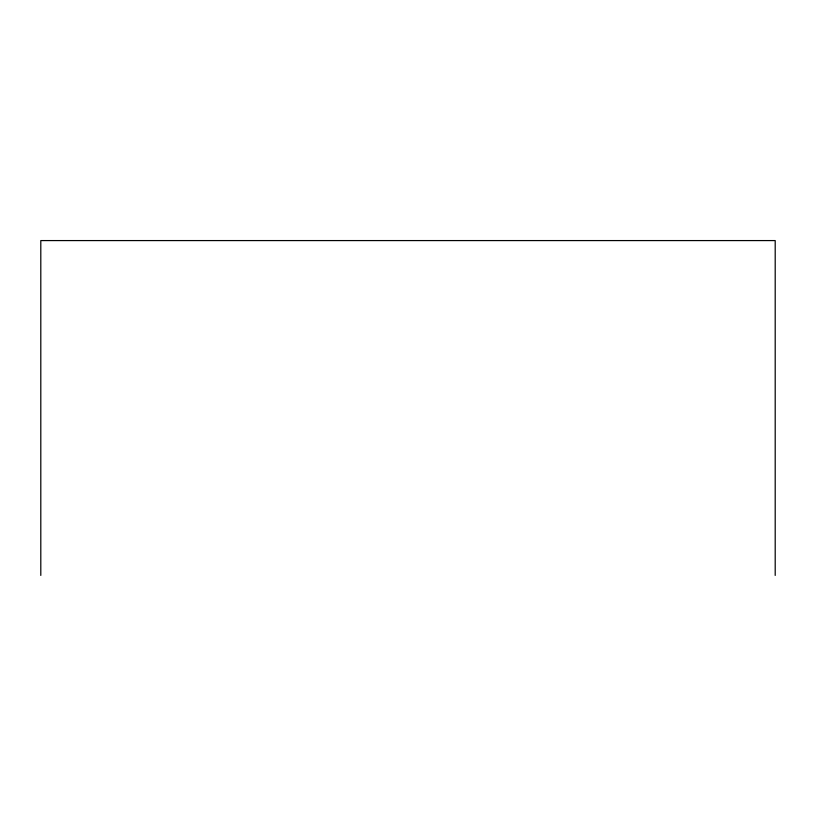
<?xml version="1.0" encoding="UTF-8"?>
<svg xmlns="http://www.w3.org/2000/svg" width="816" height="816" viewBox="0 0 816 816"><rect width="100%" height="100%" fill="white"/><g stroke="black" fill="none" stroke-linecap="round" stroke-linejoin="round"><path stroke-width="1.22" d="M775.2 575.423L775.2 240.577L40.8 240.577L40.8 575.423"/></g></svg>
